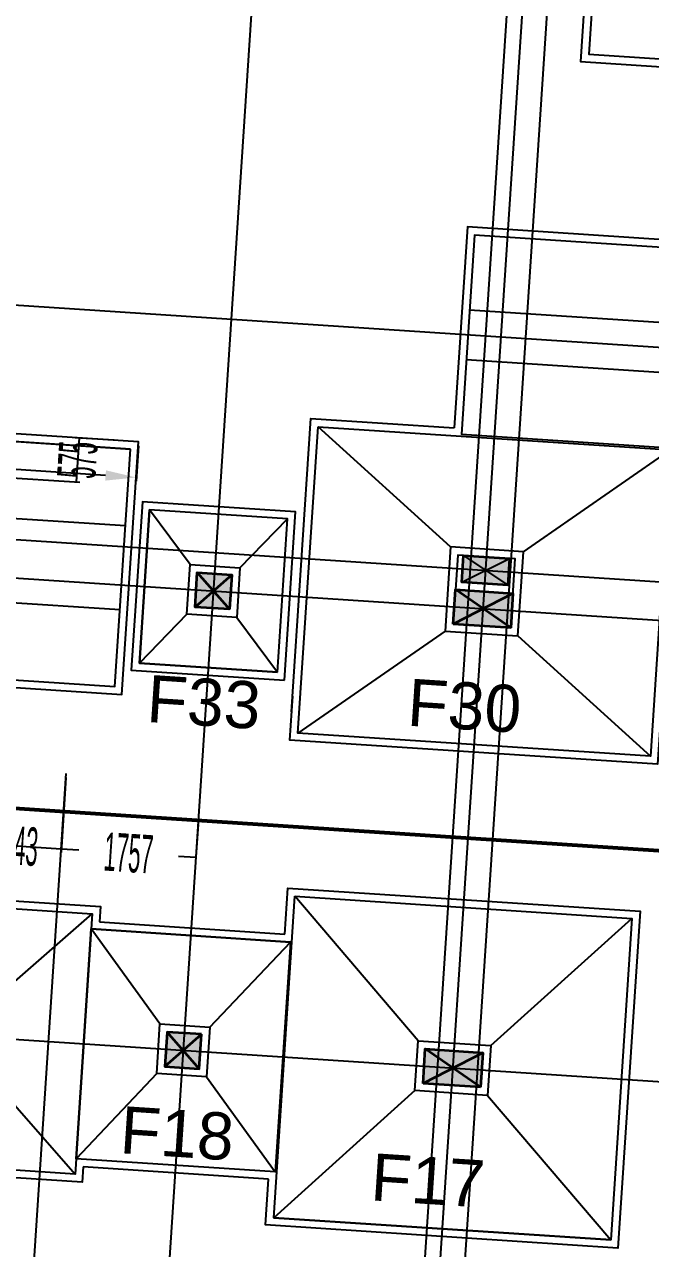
# Model space of a CAD drawing. Header units: millimetres. Extents: x -3092162 to 4513894, y -12317808 to 1849994.
# Drawn here: x 1305484.41 to 1305492.57, y -5950903.81 to -5950887.85 of the extents above; entities that cross this region are included whole.
import ezdxf

# ---------------------------------------------------------------- set-up
doc = ezdxf.new("R2010")
doc.units = ezdxf.units.MM
doc.header["$LTSCALE"] = 2
doc.header["$MEASUREMENT"] = 0
doc.header["$PDMODE"] = 34
doc.header["$PDSIZE"] = 500
doc.layers.add('cent lines', color=161, linetype='Continuous')
doc.layers.add('sree dim', color=7, linetype='Continuous')
for name, color, linetype, lineweight in [('col 1', 11, 'Continuous', 20), ('coloumn', 10, 'Continuous', 35), ('FOUNDATIONS', 250, 'Continuous', 25), ('LINE', 250, 'Continuous', 20)]:
    doc.layers.add(name, color=color, linetype=linetype, lineweight=lineweight)
doc.styles.add('250', font='ARIALN.TTF', dxfattribs={"width": 0.5, "height": 150})
doc.styles.add('style3', font='arialbi.ttf')
doc.dimstyles.new('250', dxfattribs={"dimscale": 0, "dimtxt": 150, "dimasz": 50, "dimexe": 50, "dimexo": 50, "dimgap": 50, "dimtad": 1, "dimdec": 0, "dimzin": 0, "dimdsep": 46, "dimtxsty": '250', "dimblk": 'OBLIQUE', "dimcen": 100, "dimdle": 50, "dimclrd": 256, "dimclre": 256, "dimclrt": 256, "dimadec": 0, "dimazin": 2, "dimtfac": 1, "dimtdec": 0, "dimtofl": 0, "dimtmove": 1, "dimatfit": 0, "dimfxl": 50, "dimtolj": 1, "dimtzin": 0, "dimlwd": -1, "dimlwe": -1, "dimarcsym": 1})

# ---------------------------------------------------------------- blocks, each defined once
blk = doc.blocks.new('A$C59DD3E4C')
at = {"layer": 'coloumn', "ltscale": 100}
blk.add_hatch(color=252, dxfattribs=at).paths.add_polyline_path([(450, 750), (0, 750), (0, 0), (450, 0)])
at = {"layer": 'coloumn', "color": 252, "ltscale": 100}
for p, q in [((0, 750), (450, 750)), ((0, 0), (0, 750)), ((450, 750), (450, 0)), ((450, 0), (0, 0))]:
    blk.add_line(p, q, dxfattribs=at)
blk.add_lwpolyline([(450, 750), (0, 0), (0, 750), (450, 0)], dxfattribs=at)
blk = doc.blocks.new('2')
at = {"layer": 'coloumn', "ltscale": 100}
blk.add_hatch(color=252, dxfattribs=at).paths.add_polyline_path([(-2341844.5, -6255844), (-2341394.5, -6255844), (-2341394.5, -6255394), (-2341844.5, -6255394)])
at = {"layer": 'coloumn', "color": 252, "ltscale": 100}
for p, q in [((-2341844.5, -6255394), (-2341394.5, -6255844)), ((-2341394.5, -6255394), (-2341844.5, -6255844))]:
    blk.add_line(p, q, dxfattribs=at)
blk.add_lwpolyline([(-2341844.5, -6255844), (-2341394.5, -6255844), (-2341394.5, -6255394), (-2341844.5, -6255394)], close=True, dxfattribs=at)
blk = doc.blocks.new('1')
at = {"layer": 'coloumn', "ltscale": 100}
blk.add_hatch(color=256, dxfattribs=at).paths.add_polyline_path([(-2340612, -6246414), (-2340262, -6246414), (-2340262, -6245814), (-2340612, -6245814)])
at = {"layer": 'coloumn', "lineweight": 25, "ltscale": 100}
for p, q in [((-2340262, -6245814), (-2340612, -6246414)), ((-2340612, -6245814), (-2340262, -6246414))]:
    blk.add_line(p, q, dxfattribs=at)
at = {"layer": 'coloumn', "ltscale": 100}
blk.add_lwpolyline([(-2340612, -6246414), (-2340262, -6246414), (-2340262, -6245814), (-2340612, -6245814)], close=True, dxfattribs=at)
blk = doc.blocks.new('*D439')
at = {"layer": 'Defpoints', "color": 0, "linetype": 'Continuous', "ltscale": 100, "transparency": 16777216}
for p in [(-2365716, -7835318), (-2355916, -7835318), (-2365716, -7835783)]:
    blk.add_point(p, dxfattribs=at)
at = {"layer": 'FOUNDATIONS', "ltscale": 100, "transparency": 16777216}
for p, q in [((-2365716, -7835368), (-2365716, -7835833)), ((-2355916, -7835368), (-2355916, -7835833)), ((-2365316, -7835783), (-2361480, -7835783)), ((-2356316, -7835783), (-2360152, -7835783))]:
    blk.add_line(p, q, dxfattribs=at)
at = {"layer": 'FOUNDATIONS', "linetype": 'Continuous', "ltscale": 100, "transparency": 16777216}
for points in [[(-2365316, -7835716), (-2365316, -7835850), (-2365716, -7835783)], [(-2356316, -7835716), (-2356316, -7835850), (-2355916, -7835783)]]:
    blk.add_solid(points, dxfattribs=at)
at = {"layer": 'FOUNDATIONS', "linetype": 'Continuous', "lineweight": 25, "ltscale": 100, "transparency": 16777216, "insert": (-2360816, -7835783), "char_height": 500, "attachment_point": 5, "style": '250'}
blk.add_mtext('\\A1;9800', dxfattribs=at)
blk = doc.blocks.new('*D440')
at = {"layer": 'Defpoints', "color": 0, "linetype": 'Continuous', "ltscale": 100, "transparency": 16777216}
for p in [(-2356184, -7835318), (-2365716, -7835893), (-2356694, -7835893)]:
    blk.add_point(p, dxfattribs=at)
at = {"layer": 'FOUNDATIONS', "ltscale": 100, "transparency": 16777216}
for p, q in [((-2356234, -7835318), (-2356744, -7835318)), ((-2356694, -7835318), (-2356694, -7835893)), ((-2365666, -7835893), (-2356644, -7835893))]:
    blk.add_line(p, q, dxfattribs=at)
at = {"layer": 'FOUNDATIONS', "linetype": 'Continuous', "lineweight": 25, "ltscale": 100, "transparency": 16777216, "insert": (-2356694, -7835605), "char_height": 500, "attachment_point": 5, "rotation": 90, "style": '250'}
blk.add_mtext('\\A1;575', dxfattribs=at)
blk = doc.blocks.new('DOME')
at = {"layer": 'col 1', "ltscale": 100}
for points in [[(-2331083, -6873151), (-2331533, -6873151), (-2331533, -6872701), (-2331083, -6872701)], [(-2327413, -6873151), (-2327413, -6872701), (-2328163, -6872701), (-2328163, -6873151)], [(-2331083, -6878701), (-2331533, -6878701), (-2331533, -6879151), (-2331083, -6879151)], [(-2327413, -6879151), (-2327413, -6878701), (-2328163, -6878701), (-2328163, -6879151)]]:
    blk.add_hatch(color=256, dxfattribs=at).paths.add_polyline_path(points)
for p, q in [((-2331083, -6872701), (-2331533, -6873151)), ((-2331533, -6872701), (-2331083, -6873151)), ((-2331533, -6873151), (-2331533, -6872701)), ((-2331533, -6872701), (-2331083, -6872701)), ((-2331083, -6872701), (-2331083, -6873151)), ((-2328163, -6873151), (-2328163, -6872701)), ((-2328163, -6872701), (-2327413, -6872701)), ((-2327413, -6873151), (-2328163, -6872701)), ((-2328163, -6872701), (-2327413, -6872701)), ((-2327413, -6872701), (-2328163, -6873151)), ((-2327413, -6872701), (-2327413, -6873151)), ((-2331083, -6873151), (-2331533, -6873151)), ((-2327413, -6873151), (-2328163, -6873151)), ((-2331083, -6879151), (-2331533, -6878701)), ((-2331533, -6879151), (-2331083, -6878701)), ((-2331083, -6878701), (-2331533, -6878701)), ((-2331533, -6878701), (-2331533, -6879151)), ((-2331083, -6879151), (-2331083, -6878701)), ((-2328163, -6879151), (-2328163, -6878701)), ((-2328163, -6878701), (-2327413, -6878701)), ((-2327413, -6879151), (-2328163, -6878701)), ((-2328163, -6878701), (-2327413, -6878701)), ((-2327413, -6878701), (-2328163, -6879151)), ((-2327413, -6878701), (-2327413, -6879151)), ((-2331533, -6879151), (-2331083, -6879151)), ((-2327413, -6879151), (-2328163, -6879151))]:
    blk.add_line(p, q, dxfattribs=at)
blk = doc.blocks.new('*D549')
at = {"layer": 'Defpoints', "color": 0, "linetype": 'Continuous', "ltscale": 100, "transparency": 16777216}
for p in [(-2356573, -7839693), (-2357816, -7840193), (-2356573, -7840675)]:
    blk.add_point(p, dxfattribs=at)
at = {"layer": 'sree dim', "ltscale": 100, "transparency": 16777216}
for p, q in [((-2356573, -7839743), (-2356573, -7840725)), ((-2357816, -7840243), (-2357816, -7840725)), ((-2357816, -7840675), (-2356573, -7840675))]:
    blk.add_line(p, q, dxfattribs=at)
at = {"layer": 'sree dim', "linetype": 'Continuous', "lineweight": 25, "ltscale": 100, "transparency": 16777216, "insert": (-2357195, -7840675), "char_height": 500, "attachment_point": 5, "style": '250'}
blk.add_mtext('\\A1;1243', dxfattribs=at)
blk = doc.blocks.new('*D550')
at = {"layer": 'Defpoints', "color": 0, "linetype": 'Continuous', "ltscale": 100, "transparency": 16777216}
for p in [(-2356573, -7839693), (-2354816, -7840193), (-2354816, -7840675)]:
    blk.add_point(p, dxfattribs=at)
at = {"layer": 'sree dim', "ltscale": 100, "transparency": 16777216}
for p, q in [((-2356573, -7839743), (-2356573, -7840725)), ((-2354816, -7840243), (-2354816, -7840725)), ((-2356573, -7840675), (-2356346, -7840675)), ((-2354816, -7840675), (-2355043, -7840675))]:
    blk.add_line(p, q, dxfattribs=at)
at = {"layer": 'sree dim', "linetype": 'Continuous', "lineweight": 25, "ltscale": 100, "transparency": 16777216, "insert": (-2355695, -7840675), "char_height": 500, "attachment_point": 5, "style": '250'}
blk.add_mtext('\\A1;1757', dxfattribs=at)
blk = doc.blocks.new('FKU')
at = {"layer": 'cent lines', "ltscale": 0.01}
for points in [[(-2354816.1, -7892742.9), (-2354816.1, -7811642.9)], [(-2351496.1, -7892742.9), (-2351496.1, -7812642.9)], [(-2351296.1, -7892742.9), (-2351296.1, -7812642.9)], [(-2350971.1, -7892742.9), (-2350971.1, -7812642.9)], [(-2404906.1, -7833642.9), (-2313726.1, -7833642.9)], [(-2404906.1, -7836692.9), (-2313726.1, -7836692.9)], [(-2404906.1, -7837192.9), (-2313726.1, -7837192.9)], [(-2356573.5, -7892742.9), (-2356573.5, -7839692.9)], [(-2404906.1, -7843192.9), (-2313726.1, -7843192.9)]]:
    blk.add_lwpolyline(points, dxfattribs=at)
at = {"layer": 'cent lines', "color": 1, "lineweight": 53, "ltscale": 0.01}
blk.add_lwpolyline([(-2314376.1, -7840192.9), (-2403906.1, -7840192.9), (-2403906.1, -7812642.9), (-2314376.1, -7812642.9)], close=True, dxfattribs=at)
at = {"layer": 'FOUNDATIONS', "linetype": 'Continuous', "lineweight": 25, "ltscale": 100}
for p, q in [((-2351726.1, -7833317.9), (-2341726.1, -7833317.9)), ((-2351726.1, -7833967.9), (-2341726.1, -7833967.9)), ((-2353596.1, -7834967.9), (-2348996.1, -7834967.9)), ((-2351771.1, -7836417.9), (-2353596.1, -7834967.9)), ((-2350821.1, -7836417.9), (-2348996.1, -7834967.9)), ((-2351771.1, -7837517.9), (-2353596.1, -7838967.9)), ((-2350821.1, -7837517.9), (-2348996.1, -7838967.9)), ((-2351771.1, -7842867.9), (-2353496.1, -7841092.9)), ((-2350821.1, -7842867.9), (-2349096.1, -7841092.9)), ((-2357491.1, -7842867.9), (-2356116.1, -7841492.9)), ((-2353516.1, -7841692.9), (-2356116.1, -7841692.9)), ((-2355141.1, -7842867.9), (-2356116.1, -7841692.9)), ((-2354491.1, -7842867.9), (-2353516.1, -7841692.9)), ((-2357491.1, -7843517.9), (-2356116.1, -7844892.9)), ((-2355141.1, -7843517.9), (-2356116.1, -7844692.9)), ((-2354491.1, -7843517.9), (-2353516.1, -7844692.9)), ((-2351771.1, -7843517.9), (-2353496.1, -7845292.9)), ((-2350821.1, -7843517.9), (-2349096.1, -7845292.9)), ((-2353496.1, -7845292.9), (-2349096.1, -7845292.9))]:
    blk.add_line(p, q, dxfattribs=at)
at = {"layer": 'FOUNDATIONS', "ltscale": 100}
for p, q in [((-2365616.1, -7835417.9), (-2356016.1, -7835417.9)), ((-2365616.1, -7835417.9), (-2356016.1, -7835417.9)), ((-2355716.1, -7838192.9), (-2355716.1, -7836192.9)), ((-2355141.1, -7836867.9), (-2355716.1, -7836192.9)), ((-2355716.1, -7838192.9), (-2355716.1, -7836192.9)), ((-2355716.1, -7836192.9), (-2355716.1, -7838192.9)), ((-2355141.1, -7836867.9), (-2355716.1, -7836192.9)), ((-2354491.1, -7836867.9), (-2353916.1, -7836192.9)), ((-2354491.1, -7836867.9), (-2353916.1, -7836192.9)), ((-2353916.1, -7838192.9), (-2353916.1, -7836192.9)), ((-2353816.1, -7838292.9), (-2353816.1, -7836092.9)), ((-2365616.1, -7836417.9), (-2356016.1, -7836417.9)), ((-2356016.1, -7837517.9), (-2365616.1, -7837517.9)), ((-2356016.1, -7837517.9), (-2365616.1, -7837517.9)), ((-2355141.1, -7837517.9), (-2355716.1, -7838192.9)), ((-2355141.1, -7837517.9), (-2355716.1, -7838192.9)), ((-2354491.1, -7837517.9), (-2353916.1, -7838192.9)), ((-2354491.1, -7837517.9), (-2353916.1, -7838192.9)), ((-2353916.1, -7838192.9), (-2355716.1, -7838192.9)), ((-2353916.1, -7838192.9), (-2355716.1, -7838192.9)), ((-2355716.1, -7838192.9), (-2353916.1, -7838192.9)), ((-2355816.1, -7838292.9), (-2353816.1, -7838292.9))]:
    blk.add_line(p, q, dxfattribs=at)
at = {"layer": 'FOUNDATIONS', "linetype": 'Continuous', "lineweight": 25, "ltscale": 100}
for points in [[(-2342096.1, -7825292.9), (-2350496.1, -7825292.9), (-2350496.1, -7829992.9), (-2342096.1, -7829992.9)], [(-2342196.1, -7825392.9), (-2350396.1, -7825392.9), (-2350396.1, -7829892.9), (-2342196.1, -7829892.9)], [(-2341726.1, -7832342.9), (-2351726.1, -7832342.9), (-2351726.1, -7834942.9), (-2341726.1, -7834942.9)], [(-2353596.1, -7834967.9), (-2348996.1, -7834967.9), (-2348996.1, -7838967.9), (-2353596.1, -7838967.9)], [(-2351771.1, -7837517.9), (-2350821.1, -7837517.9), (-2350821.1, -7836417.9), (-2351771.1, -7836417.9)], [(-2351671.1, -7837417.9), (-2350921.1, -7837417.9), (-2350921.1, -7836517.9), (-2351671.1, -7836517.9)], [(-2355141.1, -7836867.9), (-2354491.1, -7836867.9), (-2354491.1, -7837517.9), (-2355141.1, -7837517.9)], [(-2355041.1, -7836967.9), (-2354591.1, -7836967.9), (-2354591.1, -7837417.9), (-2355041.1, -7837417.9)], [(-2353496.1, -7841092.9), (-2349096.1, -7841092.9), (-2349096.1, -7845292.9), (-2353496.1, -7845292.9)], [(-2359516.1, -7841492.9), (-2356116.1, -7841492.9), (-2356116.1, -7844892.9), (-2359516.1, -7844892.9)], [(-2353516.1, -7841692.9), (-2353516.1, -7844692.9), (-2356116.1, -7844692.9), (-2356116.1, -7841692.9)], [(-2355141.1, -7842867.9), (-2354491.1, -7842867.9), (-2354491.1, -7843517.9), (-2355141.1, -7843517.9)], [(-2351771.1, -7842867.9), (-2350821.1, -7842867.9), (-2350821.1, -7843517.9), (-2351771.1, -7843517.9)]]:
    blk.add_lwpolyline(points, close=True, dxfattribs=at)
for points in [[(-2348896.1, -7835042.9), (-2341626.1, -7835042.9), (-2341626.1, -7832242.9), (-2351826.1, -7832242.9), (-2351826.1, -7834867.9)], [(-2353696.1, -7838696.5), (-2353696.1, -7834867.9), (-2351826.1, -7834867.9)], [(-2348896.1, -7838492.9), (-2348896.1, -7839067.9), (-2353696.1, -7839067.9), (-2353696.1, -7838492.9)], [(-2353596.1, -7841592.9), (-2353596.1, -7840992.9), (-2348996.1, -7840992.9), (-2348996.1, -7845392.9), (-2353596.1, -7845392.9), (-2353596.1, -7844792.9)], [(-2356016.1, -7844792.9), (-2356016.1, -7844992.9), (-2359616.1, -7844992.9), (-2359616.1, -7841392.9), (-2356016.1, -7841392.9), (-2356016.1, -7841592.9)], [(-2356016.1, -7841592.9), (-2353596.1, -7841592.9)], [(-2353596.1, -7844792.9), (-2356016.1, -7844792.9)]]:
    blk.add_lwpolyline(points, dxfattribs=at)
at = {"layer": 'FOUNDATIONS', "ltscale": 100}
blk.add_lwpolyline([(-2365716.1, -7838492.9), (-2365716.1, -7838617.9), (-2355916.1, -7838617.9), (-2355916.1, -7835317.9), (-2357716.1, -7835317.9)], dxfattribs=at)
blk.add_lwpolyline([(-2365716.1, -7838492.9), (-2365716.1, -7838617.9), (-2355916.1, -7838617.9), (-2355916.1, -7835317.9), (-2357716.1, -7835317.9)], dxfattribs=at)
for points in [[(-2356016.1, -7835417.9), (-2365616.1, -7835417.9), (-2365616.1, -7838517.9), (-2356016.1, -7838517.9)], [(-2356016.1, -7835417.9), (-2365616.1, -7835417.9), (-2365616.1, -7838517.9), (-2356016.1, -7838517.9)], [(-2353816.1, -7838292.9), (-2353816.1, -7836092.9), (-2355816.1, -7836092.9), (-2355816.1, -7838292.9)], [(-2353916.1, -7838192.9), (-2353916.1, -7836192.9), (-2355716.1, -7836192.9), (-2355716.1, -7838192.9)]]:
    blk.add_lwpolyline(points, close=True, dxfattribs=at)
at = {"layer": 'coloumn', "lineweight": 70, "xscale": -1, "rotation": 90}
blk.add_blockref('1', (-8597410.1, -10177129.9), dxfattribs=at)
at = {"layer": 'coloumn', "lineweight": 70, "xscale": -1}
blk.add_blockref('2', (-4696435.6, -1581573.9), dxfattribs=at)
at = {"layer": 'coloumn', "lineweight": 70}
for name, p, rotation in [('A$C59DD3E4C', (-2351671.1, -7836967.9), 270), ('2', (-4696435.6, -14098811.9), 180), ('A$C59DD3E4C', (-2351671.1, -7842967.9), 270)]:
    blk.add_blockref(name, p, dxfattribs=dict(at, rotation=rotation))
at = {"layer": 'FOUNDATIONS'}
blk.add_blockref('DOME', (-23508.4, -964266.6), dxfattribs=at)
at = {"layer": 'LINE', "lineweight": 25, "char_height": 614.763, "width": 61500.785, "attachment_point": 3, "style": 'style3'}
for s, insert in [('{\\fArial|b0|i0|c0|p34;F30}', (-2350714.1, -7838163.7)), ('{\\fArial|b0|i0|c0|p34;F33}', (-2354104.2, -7838337.9)), ('{\\fArial|b0|i0|c0|p34;F18}', (-2354083.6, -7843968.7)), ('{\\fArial|b0|i0|c0|p34;F17}', (-2350784.3, -7844367.2))]:
    blk.add_mtext(s, dxfattribs=dict(at, insert=insert))
at = {"layer": 'FOUNDATIONS', "linetype": 'Continuous', "lineweight": 25, "ltscale": 100}
for base, p1, p2, angle, picture, middle in [((-2356693.6, -7835892.9), (-2356184.3, -7835317.9), (-2365716.1, -7835892.9), 90, '*D440', (-2356693.6, -7835605.4)), ((-2365716.1, -7835783.1), (-2355916.1, -7835317.9), (-2365716.1, -7835317.9), 180, '*D439', (-2360816.1, -7835783.1))]:
    dim = blk.add_linear_dim(base=base, p1=p1, p2=p2, angle=angle, dimstyle='250', override={"dimscale": 1, "dimtxt": 600, "dimasz": 400, "dimtad": 0, "dimtfillclr": 256}, dxfattribs=at)
    dim.commit()
    dim.dimension.update_dxf_attribs({"geometry": picture, "text_midpoint": middle})
at = {"layer": 'sree dim', "linetype": 'Continuous', "lineweight": 25, "ltscale": 100}
for base, p1, p2, picture, middle in [((-2356573.5, -7840675.4), (-2357816.1, -7840192.9), (-2356573.5, -7839692.9), '*D549', (-2357194.8, -7840675.4)), ((-2354816.1, -7840675.4), (-2356573.5, -7839692.9), (-2354816.1, -7840192.9), '*D550', (-2355694.8, -7840675.4))]:
    dim = blk.add_linear_dim(base=base, p1=p1, p2=p2, angle=180, dimstyle='250', override={"dimscale": 1, "dimtxt": 600, "dimasz": 400, "dimtfillclr": 256}, dxfattribs=at)
    dim.commit()
    dim.dimension.update_dxf_attribs({"geometry": picture, "text_midpoint": middle})

msp = doc.modelspace()

# ---------------------------------------------------------------- block references
at = {"layer": 'FOUNDATIONS', "color": 0, "linetype": 'Continuous', "lineweight": 25, "xscale": 0.001000000000103515, "yscale": 0.001000000000103515, "zscale": 0.001000000000103515, "rotation": 356.2392210158609}
msp.add_blockref('FKU', (1308350.669, -5943229.374, 6584.32), dxfattribs=at)

doc.saveas('drawing.dxf')
